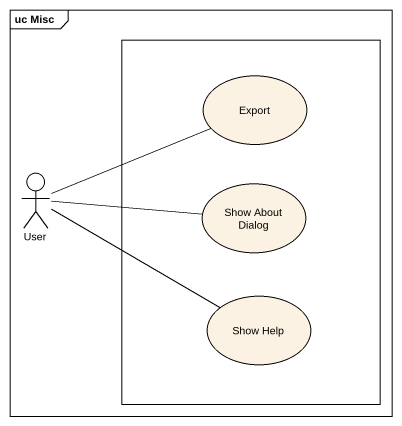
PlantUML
@startuml
mainframe uc Misc
rectangle " " as rectangle1 {
  usecase Export
  usecase "Show About Dialog" as Show_About_Dialog
  usecase "Show Help" as Show_Help
}
actor User
User -right- Export
User -right- Show_About_Dialog
User -right- Show_Help
@enduml
